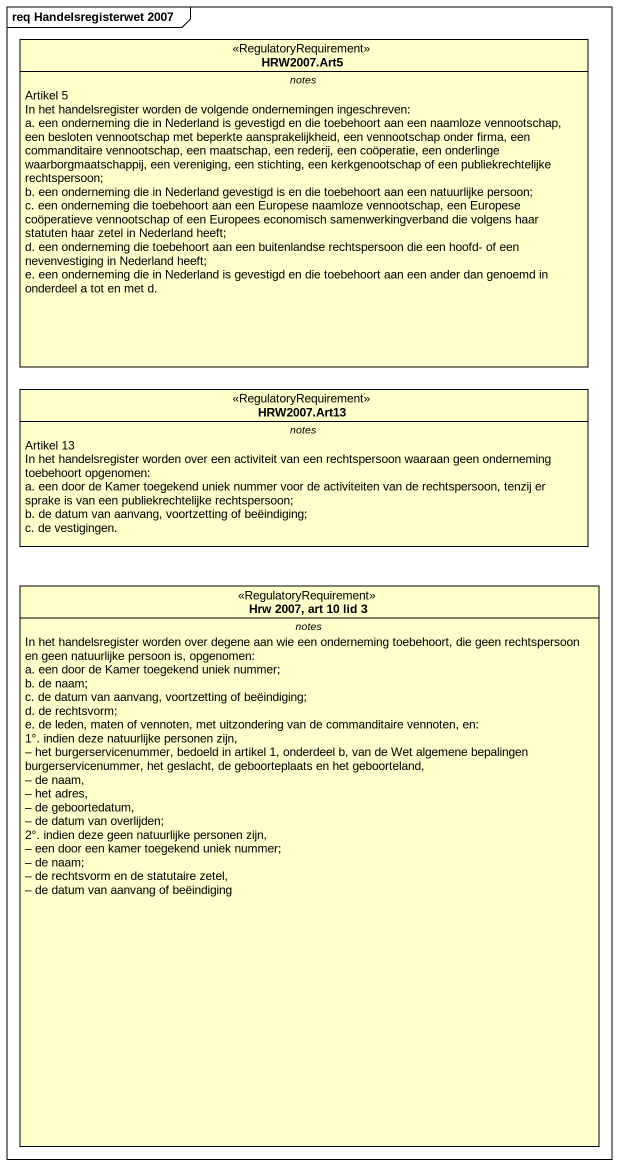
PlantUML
@startuml
mainframe req Handelsregisterwet 2007
hide circle
hide empty members
class "HRW2007.Art5" as HRW2007_Art5 <<RegulatoryRequirement>> {
  -- notes --
  Artikel 5
  In het handelsregister worden de volgende ondernemingen ingeschreven:
  a. een onderneming die in Nederland is gevestigd en die toebehoort aan een naamloze vennootschap, een besloten vennootschap met beperkte aansprakelijkheid, een vennootschap onder firma, een commanditaire vennootschap, een maatschap, een rederij, een coöperatie, een onderlinge waarborgmaatschappij, een vereniging, een stichting, een kerkgenootschap of een publiekrechtelijke rechtspersoon;
  b. een onderneming die in Nederland gevestigd is en die toebehoort aan een natuurlijke persoon;
  c. een onderneming die toebehoort aan een Europese naamloze vennootschap, een Europese coöperatieve vennootschap of een Europees economisch samenwerkingverband die volgens haar statuten haar zetel in Nederland heeft;
  d. een onderneming die toebehoort aan een buitenlandse rechtspersoon die een hoofd- of een nevenvestiging in Nederland heeft;
  e. een onderneming die in Nederland is gevestigd en die toebehoort aan een ander dan genoemd in onderdeel a tot en met d.
}
class "HRW2007.Art13" as HRW2007_Art13 <<RegulatoryRequirement>> {
  -- notes --
  Artikel 13
  In het handelsregister worden over een activiteit van een rechtspersoon waaraan geen onderneming toebehoort opgenomen:
  a. een door de Kamer toegekend uniek nummer voor de activiteiten van de rechtspersoon, tenzij er sprake is van een publiekrechtelijke rechtspersoon;
  b. de datum van aanvang, voortzetting of beëindiging;
  c. de vestigingen.
}
class "Hrw 2007, art 10 lid 3" as Hrw_2007_art_10_lid_3 <<RegulatoryRequirement>> {
  -- notes --
  In het handelsregister worden over degene aan wie een onderneming toebehoort, die geen rechtspersoon en geen natuurlijke persoon is, opgenomen:
  a. een door de Kamer toegekend uniek nummer;
  b. de naam;
  c. de datum van aanvang, voortzetting of beëindiging;
  d. de rechtsvorm;
  e. de leden, maten of vennoten, met uitzondering van de commanditaire vennoten, en:
  1°. indien deze natuurlijke personen zijn,
  – het burgerservicenummer, bedoeld in artikel 1, onderdeel b, van de Wet algemene bepalingen burgerservicenummer, het geslacht, de geboorteplaats en het geboorteland,
  – de naam,
  – het adres,
  – de geboortedatum,
  – de datum van overlijden;
  2°. indien deze geen natuurlijke personen zijn,
  – een door een kamer toegekend uniek nummer;
  – de naam;
  – de rechtsvorm en de statutaire zetel,
  – de datum van aanvang of beëindiging
}
@enduml
